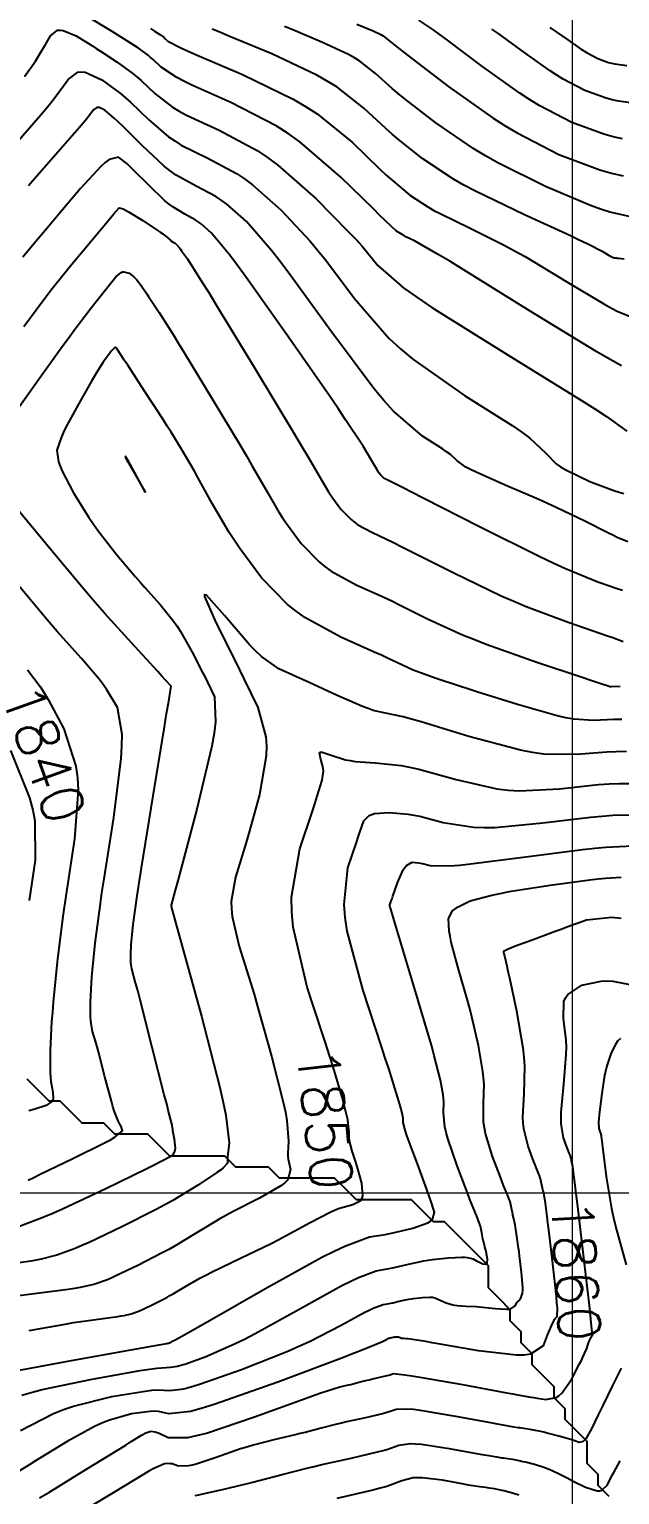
# Model space of a CAD drawing. Header units: metres. Extents: x 837475 to 838479, y 1189012 to 1191015.
# Drawn here: x 838227.1 to 838280.8, y 1189786.4 to 1189919.8 of the extents above; entities that cross this region are included whole.
import ezdxf

# ---------------------------------------------------------------- set-up
doc = ezdxf.new("R2010")
doc.units = ezdxf.units.M
doc.header["$LTSCALE"] = 0.3
doc.layers.add('COORD', color=7, linetype='Continuous', lineweight=20)
for name, color, linetype in [('COTAS 10', 1, 'Continuous'), ('COTAS INT', 252, 'Continuous'), ('DRENAJE', 5, 'Continuous')]:
    doc.layers.add(name, color=color, linetype=linetype)
doc.styles.get("Standard").update_dxf_attribs({"font": 'simplex.shx'})

msp = doc.modelspace()

# ---------------------------------------------------------------- linework, layer by layer
at = {"layer": 'COORD'}
for p, q in [((838276.51, 1189013.87), (838276.51, 1191013.87)), ((837476.51, 1189813.87), (838476.51, 1189813.87))]:
    msp.add_line(p, q, dxfattribs=at)
at = {"layer": 'COTAS 10'}
for points in [[(838238.1, 1189919.84), (838238.3, 1189919.72), (838238.48, 1189919.61), (838238.94, 1189919.31), (838239.26, 1189919.09), (838239.34, 1189919.02), (838239.42, 1189918.95), (838239.68, 1189918.7), (838240.88, 1189918.08), (838241.54, 1189917.78), (838242.35, 1189917.42), (838246.48, 1189915.67), (838251.1, 1189913.42), (838252.22, 1189912.76), (838253.27, 1189912.08), (838256.48, 1189909.47), (838258.96, 1189907.07), (838259.54, 1189906.53), (838260.09, 1189906.04), (838261.7, 1189904.69), (838263.34, 1189903.61), (838263.91, 1189903.29), (838264.52, 1189902.97), (838267.15, 1189901.7), (838270.29, 1189900.14), (838271.24, 1189899.62), (838272.21, 1189899.08), (838276.01, 1189896.8), (838279.36, 1189894.78), (838280.06, 1189894.4), (838280.65, 1189894.08), (838281.95, 1189893.58)], [(838282.93, 1189912.92), (838280.72, 1189913.22), (838280.14, 1189913.35), (838279.57, 1189913.5), (838277.64, 1189914.2), (838275.67, 1189915.24), (838275.09, 1189915.6), (838274.49, 1189915.98), (838272.17, 1189917.64), (838269.8, 1189919.36), (838269.17, 1189919.79)], [(838281.07, 1189868.68), (838280.68, 1189868.82), (838278.84, 1189869.46), (838275.88, 1189870.67), (838274.77, 1189871.18), (838273.54, 1189871.76), (838268.05, 1189874.49), (838262.92, 1189877.1), (838261.92, 1189877.61), (838261.1, 1189878.03), (838259.64, 1189878.76), (838259.37, 1189878.9), (838259.31, 1189878.95), (838259.25, 1189879), (838259.06, 1189879.19), (838258.9, 1189879.4), (838258.86, 1189879.46), (838258.83, 1189879.52), (838258.7, 1189879.73), (838258.44, 1189880.18), (838258.31, 1189880.39), (838258.17, 1189880.64), (838257.45, 1189881.83), (838255.87, 1189884.24), (838255.19, 1189885.25), (838254.39, 1189886.41), (838250.62, 1189891.83), (838246.83, 1189897.16), (838246.03, 1189898.26), (838245.33, 1189899.2), (838243.67, 1189901.22), (838242.71, 1189902.07), (838242.44, 1189902.26), (838242.18, 1189902.44), (838241.22, 1189902.95), (838240.14, 1189903.6), (838239.79, 1189903.86), (838239.42, 1189904.17), (838237.94, 1189905.59), (838236.53, 1189906.99), (838236.22, 1189907.29), (838235.94, 1189907.55), (838235.19, 1189908.15), (838234.34, 1189907.92), (838233.99, 1189907.65), (838233.59, 1189907.3), (838231.74, 1189905.29), (838229.77, 1189902.95), (838229.3, 1189902.39), (838228.85, 1189901.86), (838227.52, 1189900.27), (838226.49, 1189899.04)], [(838226.92, 1189861.47), (838228.07, 1189859.95), (838228.42, 1189859.39), (838228.79, 1189858.78), (838230.23, 1189856.09), (838231.31, 1189852.7), (838231.45, 1189851.64), (838231.52, 1189850.53), (838231.19, 1189846.09), (838230.48, 1189841.47), (838230.3, 1189840.25), (838230.13, 1189839.04), (838229.62, 1189834.89), (838229.24, 1189831.22), (838229.17, 1189830.32), (838229.1, 1189829.47), (838228.98, 1189826.82), (838228.98, 1189824.83), (838229, 1189824.39), (838229.03, 1189824), (838229.2, 1189823.02), (838229.25, 1189822.44), (838229.2, 1189822.3), (838229.12, 1189822.18), (838228.61, 1189821.82), (838227.49, 1189821.46), (838227.03, 1189821.32)], [(838227.05, 1189801.34), (838230.34, 1189801.92), (838231.1, 1189802.05), (838231.8, 1189802.16), (838233.79, 1189802.44), (838235.14, 1189802.62), (838235.44, 1189802.67), (838235.7, 1189802.71), (838236.36, 1189802.85), (838236.95, 1189803.07), (838237.16, 1189803.16), (838237.39, 1189803.26), (838238.43, 1189803.75), (838239.58, 1189804.34), (838239.88, 1189804.51), (838240.18, 1189804.68), (838241.22, 1189805.31), (838242.61, 1189806.1), (838243.13, 1189806.37), (838243.71, 1189806.67), (838246.29, 1189807.92), (838249.08, 1189809.26), (838249.78, 1189809.62), (838250.45, 1189809.97), (838252.65, 1189811.16), (838254.46, 1189812.11), (838254.9, 1189812.31), (838255.3, 1189812.47), (838256.51, 1189812.8), (838257.25, 1189813.18), (838257.36, 1189813.37), (838257.43, 1189813.6), (838257.33, 1189814.74), (838256.97, 1189816.04), (838256.88, 1189816.36), (838256.79, 1189816.67), (838256.47, 1189817.67), (838256.25, 1189818.49), (838256.21, 1189818.69), (838256.18, 1189818.87), (838256.18, 1189819.41), (838256.11, 1189820.18), (838256.06, 1189820.5), (838255.98, 1189820.87), (838255.54, 1189822.58), (838254.72, 1189825.35), (838254.4, 1189826.38), (838254.03, 1189827.52), (838252.83, 1189831.2), (838252.38, 1189832.58), (838251.1, 1189838.05), (838250.98, 1189839.44), (838250.95, 1189840.78), (838251.69, 1189845.19), (838252.84, 1189848.62), (838253.08, 1189849.35), (838253.28, 1189849.98), (838253.73, 1189851.44), (838253.84, 1189852.25), (838253.83, 1189852.47), (838253.8, 1189852.68), (838253.57, 1189853.44), (838253.5, 1189853.93), (838253.59, 1189853.98), (838253.72, 1189853.99), (838254.56, 1189853.71), (838255.87, 1189853.29), (838256.29, 1189853.21), (838256.74, 1189853.14), (838258.57, 1189853.02), (838260.92, 1189852.77), (838261.69, 1189852.62), (838262.52, 1189852.44), (838265.92, 1189851.49), (838269.64, 1189850.65), (838270.66, 1189850.53), (838271.69, 1189850.46), (838275.35, 1189850.64), (838278.9, 1189851.03), (838279.86, 1189851.09), (838280.8, 1189851.13), (838284.08, 1189851.12)], [(838227.99, 1189786.09), (838228.84, 1189786.6), (838232.23, 1189788.67), (838235.85, 1189790.91), (838236.36, 1189791.22), (838237.36, 1189791.84), (838237.69, 1189792.02), (838237.78, 1189792.06), (838237.86, 1189792.09), (838238.15, 1189792.18), (838238.54, 1189792.12), (838238.7, 1189792.06), (838238.88, 1189792), (838239.71, 1189791.61), (838241.5, 1189791.6), (838242.29, 1189791.77), (838243.21, 1189792), (838247.58, 1189793.47), (838251.94, 1189795.07), (838252.85, 1189795.39), (838253.62, 1189795.66), (838255.33, 1189796.2), (838256.14, 1189796.38), (838256.34, 1189796.43), (838256.54, 1189796.48), (838257.18, 1189796.65), (838257.82, 1189796.81), (838258.01, 1189796.86), (838258.21, 1189796.91), (838258.97, 1189797.08), (838259.65, 1189797.23), (838259.79, 1189797.27), (838259.92, 1189797.31), (838260.2, 1189797.41), (838261.27, 1189797.31), (838261.88, 1189797.22), (838262.63, 1189797.1), (838266.5, 1189796.41), (838270.35, 1189795.7), (838271.1, 1189795.57), (838271.7, 1189795.46), (838272.73, 1189795.27), (838273, 1189795.23), (838273.14, 1189795.21), (838273.3, 1189795.18), (838274.1, 1189795.05), (838275.04, 1189795.23), (838275.29, 1189795.4), (838275.55, 1189795.63), (838276.43, 1189796.88), (838277.17, 1189798.29), (838277.33, 1189798.61), (838277.47, 1189798.9), (838277.81, 1189799.7), (838277.99, 1189800.21), (838278.04, 1189800.32), (838278.07, 1189800.41), (838278.17, 1189800.65), (838278.24, 1189800.77), (838278.26, 1189800.79), (838278.27, 1189800.81), (838278.33, 1189800.87), (838278.23, 1189802.02), (838278.16, 1189802.73), (838278.06, 1189803.61), (838277.52, 1189808.21), (838276.96, 1189812.86), (838276.85, 1189813.79), (838276.76, 1189814.55), (838276.58, 1189815.97), (838276.54, 1189816.29), (838276.52, 1189816.36), (838276.51, 1189816.43), (838276.47, 1189816.6), (838276.44, 1189816.73), (838276.43, 1189816.77), (838276.42, 1189816.82), (838276.39, 1189816.99), (838276.34, 1189817.17), (838276.33, 1189817.23), (838276.31, 1189817.28), (838276.23, 1189817.48), (838276.19, 1189817.57), (838276.1, 1189817.81), (838276.04, 1189817.95), (838275.98, 1189818.11), (838275.69, 1189818.86), (838275.5, 1189820.16), (838275.49, 1189820.65), (838275.5, 1189821.21), (838275.73, 1189823.75), (838275.95, 1189826.46), (838275.96, 1189827.12), (838275.95, 1189827.75), (838275.71, 1189829.74), (838275.74, 1189831.27), (838275.89, 1189831.61), (838276.1, 1189831.92), (838277.37, 1189832.76), (838279.13, 1189833.13), (838279.65, 1189833.15), (838280.18, 1189833.13), (838282.21, 1189832.74)]]:
    msp.add_lwpolyline(points, dxfattribs=at)
at = {"layer": 'COTAS INT'}
for points in [[(838280.98, 1189889.14), (838279.96, 1189889.71), (838278.74, 1189890.42), (838272.68, 1189894.12), (838266.58, 1189897.9), (838265.34, 1189898.66), (838264.3, 1189899.29), (838262.15, 1189900.51), (838261.36, 1189900.89), (838261.18, 1189900.99), (838261.01, 1189901.09), (838260.51, 1189901.41), (838259.49, 1189902.35), (838258.98, 1189902.83), (838258.39, 1189903.42), (838255.43, 1189906.32), (838251.71, 1189909.52), (838250.64, 1189910.29), (838249.55, 1189911), (838245.43, 1189913.12), (838241.87, 1189914.69), (838241.13, 1189915.06), (838240.5, 1189915.39), (838239.09, 1189916.32), (838238.34, 1189917.03), (838238.12, 1189917.22), (838237.89, 1189917.41), (838237, 1189918.05), (838235.68, 1189918.9), (838235.18, 1189919.21), (838234.62, 1189919.56), (838232.1, 1189921.1)], [(838256.88, 1189920.25), (838258.38, 1189919.63), (838259, 1189919.34), (838259.14, 1189919.26), (838259.27, 1189919.19), (838259.63, 1189918.9), (838260.67, 1189918.06), (838261.22, 1189917.62), (838261.89, 1189917.11), (838265.26, 1189914.53), (838269.3, 1189911.68), (838270.39, 1189910.99), (838271.47, 1189910.34), (838275.26, 1189908.38), (838279.02, 1189906.97), (838280.07, 1189906.68), (838281.14, 1189906.43)], [(838281.08, 1189909.81), (838280.21, 1189910), (838279.36, 1189910.23), (838276.45, 1189911.29), (838273.5, 1189912.85), (838272.62, 1189913.38), (838271.72, 1189913.97), (838268.24, 1189916.45), (838265.14, 1189918.78), (838264.47, 1189919.26), (838263.9, 1189919.68), (838262.52, 1189920.6)], [(838226.64, 1189915.49), (838227.64, 1189916.88), (838228.21, 1189917.83), (838228.36, 1189918.08), (838228.51, 1189918.33), (838229, 1189919.18), (838229.65, 1189919.68), (838229.89, 1189919.7), (838230.16, 1189919.67), (838231.35, 1189919.17), (838232.75, 1189918.29), (838233.15, 1189918.04), (838233.56, 1189917.78), (838235.06, 1189916.79), (838236.52, 1189915.73), (838236.9, 1189915.42), (838237.27, 1189915.11), (838238.51, 1189913.94), (838240.12, 1189912.7), (838240.72, 1189912.33), (838241.39, 1189911.97), (838244.37, 1189910.58), (838247.81, 1189908.75), (838248.76, 1189908.11), (838249.71, 1189907.41), (838253.17, 1189904.37), (838256.14, 1189901.35), (838256.79, 1189900.66), (838257.36, 1189900.03), (838258.8, 1189898.28), (838261.17, 1189896.21), (838262.34, 1189895.39), (838263.72, 1189894.45), (838270.56, 1189890.16), (838277.26, 1189886.04), (838278.56, 1189885.22), (838279.62, 1189884.53), (838281.45, 1189883.18)], [(838281.21, 1189898.84), (838280.71, 1189898.91), (838280.61, 1189898.92), (838280.52, 1189898.93), (838280.32, 1189898.95), (838280.11, 1189899.03), (838280.01, 1189899.09), (838279.9, 1189899.15), (838279.35, 1189899.48), (838277.85, 1189900.25), (838277.13, 1189900.59), (838276.28, 1189900.99), (838272.14, 1189902.89), (838267.69, 1189905.04), (838266.64, 1189905.6), (838265.68, 1189906.14), (838262.89, 1189907.97), (838260.69, 1189909.73), (838260.1, 1189910.23), (838259.53, 1189910.74), (838257.53, 1189912.61), (838255.07, 1189914.53), (838254.2, 1189915.06), (838253.25, 1189915.6), (838249.15, 1189917.53), (838245.25, 1189919.16), (838244.43, 1189919.5), (838243.72, 1189919.79)], [(838282.25, 1189902.62), (838279.92, 1189903.13), (838279.08, 1189903.41), (838278.15, 1189903.75), (838274.07, 1189905.46), (838269.72, 1189907.63), (838268.61, 1189908.25), (838267.55, 1189908.88), (838264.07, 1189911.25), (838261.29, 1189913.42), (838260.66, 1189913.93), (838260.1, 1189914.4), (838258.58, 1189915.76), (838257.17, 1189916.86), (838256.67, 1189917.17), (838256.12, 1189917.47), (838253.77, 1189918.58), (838251.06, 1189919.71), (838250.3, 1189920.02)], [(838274.47, 1189919.94), (838276.1, 1189918.82), (838277.26, 1189918), (838277.56, 1189917.81), (838277.85, 1189917.63), (838278.82, 1189917.12), (838279.79, 1189916.76), (838280.07, 1189916.69), (838280.36, 1189916.63), (838281.46, 1189916.48)], [(838224.88, 1189908.27), (838228.09, 1189911.96), (838228.76, 1189912.76), (838229.34, 1189913.47), (838230.62, 1189915.21), (838231.5, 1189915.88), (838231.81, 1189915.91), (838232.16, 1189915.87), (838233.66, 1189915.17), (838235.36, 1189913.92), (838235.82, 1189913.53), (838236.28, 1189913.14), (838237.92, 1189911.56), (838239.74, 1189910), (838240.31, 1189909.61), (838240.91, 1189909.24), (838243.32, 1189908.04), (838245.93, 1189906.65), (838246.65, 1189906.16), (838247.38, 1189905.63), (838250, 1189903.32), (838252.63, 1189900.5), (838253.35, 1189899.65), (838254.08, 1189898.75), (838256.68, 1189895.26), (838259.8, 1189891.65), (838260.85, 1189890.68), (838261.97, 1189889.74), (838266.7, 1189886.45), (838271.03, 1189883.71), (838271.9, 1189883.11), (838272.63, 1189882.57), (838274.09, 1189881.2), (838275.03, 1189880.23), (838275.43, 1189879.96), (838275.9, 1189879.67), (838278.09, 1189878.62), (838280.29, 1189877.79), (838280.76, 1189877.64), (838281.18, 1189877.53)], [(838281.57, 1189873.11), (838280.58, 1189873.53), (838280.18, 1189873.72), (838279.73, 1189873.94), (838277.63, 1189874.99), (838275.02, 1189876.26), (838274.25, 1189876.61), (838273.45, 1189876.97), (838270.39, 1189878.29), (838267.76, 1189879.45), (838267.24, 1189879.7), (838266.81, 1189879.93), (838265.99, 1189880.51), (838265.37, 1189881.09), (838265.06, 1189881.32), (838264.69, 1189881.58), (838262.85, 1189882.74), (838260.22, 1189885.02), (838259.35, 1189885.98), (838258.43, 1189887.08), (838254.57, 1189892.24), (838250.79, 1189897.47), (838249.92, 1189898.63), (838249.12, 1189899.65), (838246.84, 1189902.27), (838245.04, 1189903.85), (838244.55, 1189904.21), (838244.05, 1189904.55), (838242.27, 1189905.49), (838240.43, 1189906.51), (838239.9, 1189906.89), (838239.36, 1189907.31), (838237.34, 1189909.19), (838235.55, 1189910.99), (838235.16, 1189911.36), (838234.81, 1189911.69), (838233.95, 1189912.42), (838233.44, 1189912.65), (838233.33, 1189912.66), (838233.23, 1189912.65), (838232.93, 1189912.43), (838232.3, 1189911.62), (838231.98, 1189911.24), (838231.6, 1189910.79), (838229.7, 1189908.62), (838227.54, 1189906.17), (838227, 1189905.54)], [(838226.58, 1189892.73), (838227.17, 1189893.53), (838227.69, 1189894.25), (838229.04, 1189896.04), (838230.16, 1189897.43), (838230.54, 1189897.9), (838230.94, 1189898.39), (838232.66, 1189900.45), (838234.78, 1189902.97), (838235.24, 1189903.52), (838235.63, 1189903.42), (838235.84, 1189903.31), (838236.1, 1189903.17), (838237.4, 1189902.37), (838238.72, 1189901.5), (838238.99, 1189901.32), (838239.22, 1189901.16), (838239.71, 1189900.77), (838239.92, 1189900.57), (838239.97, 1189900.53), (838240.02, 1189900.5), (838240.17, 1189900.41), (838240.3, 1189900.34), (838240.34, 1189900.31), (838240.37, 1189900.28), (838240.51, 1189900.17), (838240.73, 1189899.89), (838240.83, 1189899.76), (838240.94, 1189899.61), (838241.46, 1189898.87), (838242.79, 1189896.8), (838243.4, 1189895.81), (838244.12, 1189894.64), (838247.63, 1189888.87), (838251.12, 1189883.08), (838251.83, 1189881.89), (838252.44, 1189880.88), (838253.71, 1189878.69), (838254.31, 1189877.67), (838254.49, 1189877.39), (838254.69, 1189877.1), (838255.44, 1189876.08), (838256.36, 1189875.14), (838256.66, 1189874.9), (838256.97, 1189874.68), (838258.24, 1189873.99), (838260.22, 1189873.05), (838260.99, 1189872.67), (838261.84, 1189872.25), (838265.71, 1189870.29), (838270.03, 1189868.21), (838271.17, 1189867.71), (838272.29, 1189867.24), (838276.11, 1189865.8), (838279.11, 1189864.79), (838279.7, 1189864.58), (838280.2, 1189864.41), (838281.13, 1189864.06)], [(838225.48, 1189884.46), (838227.69, 1189887.59), (838230.06, 1189890.9), (838230.63, 1189891.67), (838231.15, 1189892.38), (838232.71, 1189894.43), (838233.85, 1189895.87), (838234.11, 1189896.19), (838234.34, 1189896.48), (838234.96, 1189897.25), (838235.43, 1189897.64), (838235.56, 1189897.69), (838235.68, 1189897.71), (838236.15, 1189897.59), (838236.6, 1189897.24), (838236.72, 1189897.12), (838236.84, 1189897), (838237.26, 1189896.46), (838237.76, 1189895.71), (838237.93, 1189895.46), (838238.11, 1189895.18), (838238.89, 1189893.99), (838240.16, 1189891.98), (838240.65, 1189891.18), (838241.21, 1189890.28), (838243.72, 1189886.15), (838246.26, 1189881.92), (838246.83, 1189880.95), (838247.34, 1189880.07), (838248.71, 1189877.66), (838249.79, 1189875.82), (838250.12, 1189875.31), (838250.47, 1189874.8), (838251.83, 1189872.97), (838253.48, 1189871.27), (838254, 1189870.86), (838254.56, 1189870.46), (838256.84, 1189869.22), (838259.35, 1189868.07), (838260.06, 1189867.74), (838260.77, 1189867.39), (838263.38, 1189866.09), (838266.51, 1189864.67), (838267.55, 1189864.25), (838268.66, 1189863.82), (838273.28, 1189862.18), (838277.4, 1189860.8), (838278.19, 1189860.54), (838278.83, 1189860.32), (838279.87, 1189859.98), (838279.93, 1189859.96), (838279.94, 1189859.96), (838279.95, 1189859.96), (838279.98, 1189859.95), (838280, 1189859.96), (838280.03, 1189859.96), (838280.08, 1189859.95), (838280.86, 1189859.97)], [(838281.02, 1189856.95), (838280.29, 1189856.95), (838278.43, 1189856.85), (838276.63, 1189856.97), (838275.92, 1189857.11), (838275.12, 1189857.29), (838271.5, 1189858.31), (838267.82, 1189859.48), (838266.98, 1189859.75), (838266.22, 1189859.99), (838264.12, 1189860.68), (838262.69, 1189861.19), (838262.34, 1189861.32), (838262.02, 1189861.45), (838261.05, 1189861.89), (838259.69, 1189862.54), (838259.12, 1189862.8), (838258.47, 1189863.09), (838255.44, 1189864.45), (838252.16, 1189866.24), (838251.35, 1189866.81), (838250.59, 1189867.41), (838248.21, 1189869.86), (838246.25, 1189872.51), (838245.75, 1189873.24), (838245.28, 1189873.97), (838243.72, 1189876.62), (838242.42, 1189878.99), (838242.11, 1189879.54), (838241.82, 1189880.06), (838240.94, 1189881.56), (838239.98, 1189883.11), (838239.63, 1189883.66), (838239.25, 1189884.26), (838237.57, 1189886.84), (838236.03, 1189889.21), (838235.72, 1189889.67), (838235.47, 1189890.05), (838235.02, 1189890.74), (838234.89, 1189890.8), (838234.84, 1189890.78), (838234.79, 1189890.75), (838234.57, 1189890.52), (838234.3, 1189890.16), (838234.21, 1189890.05), (838234.13, 1189889.93), (838233.79, 1189889.47), (838233.23, 1189888.58), (838233, 1189888.2), (838232.74, 1189887.76), (838231.54, 1189885.66), (838230.38, 1189883.51), (838230.15, 1189883.03), (838229.96, 1189882.6), (838229.58, 1189881.48), (838229.74, 1189880.4), (838229.89, 1189880), (838230.07, 1189879.56), (838231.09, 1189877.59), (838232.49, 1189875.35), (838232.91, 1189874.74), (838233.35, 1189874.13), (838235.05, 1189871.94), (838236.75, 1189869.93), (838237.18, 1189869.43), (838237.6, 1189868.95), (838238.98, 1189867.41), (838240.2, 1189865.91), (838240.52, 1189865.45), (838240.84, 1189864.97), (838241.91, 1189863.09), (838242.84, 1189861.24), (838243.07, 1189860.79), (838243.28, 1189860.36), (838243.94, 1189859.02), (838244.03, 1189856.73), (838243.89, 1189855.71), (838243.68, 1189854.52), (838242.33, 1189848.8), (838240.86, 1189843.31), (838240.58, 1189842.26), (838240.35, 1189841.42), (838239.99, 1189840.05), (838239.99, 1189840.02), (838239.98, 1189840.01), (838239.98, 1189840), (838239.98, 1189839.99), (838239.98, 1189839.99), (838239.98, 1189839.97), (838239.98, 1189839.96), (838239.99, 1189839.96), (838239.99, 1189839.94), (838240.42, 1189838.39), (838242.74, 1189829.95), (838244.43, 1189823.44), (838244.73, 1189822.09), (838244.97, 1189820.94), (838245.26, 1189818.42), (838245.13, 1189817.39), (838245.11, 1189817.17), (838245.1, 1189816.98), (838245.1, 1189816.57), (838244.72, 1189816.14), (838244.47, 1189815.94), (838244.15, 1189815.71), (838242.48, 1189814.58), (838240.15, 1189813.18), (838239.41, 1189812.77), (838238.63, 1189812.35), (838235.5, 1189810.76), (838232.53, 1189809.36), (838231.85, 1189809.06), (838231.24, 1189808.8), (838229.57, 1189808.18), (838228.14, 1189807.83), (838227.69, 1189807.74), (838227.21, 1189807.66), (838225.26, 1189807.38)], [(838237.65, 1189877.6), (838236.24, 1189880.2), (838236.13, 1189880.4), (838236.05, 1189880.56), (838235.88, 1189880.84), (838235.85, 1189880.88), (838235.84, 1189880.88), (838235.84, 1189880.89), (838235.83, 1189880.88), (838235.82, 1189880.85), (838235.82, 1189880.85), (838235.81, 1189880.82), (838235.95, 1189880.55), (838236.04, 1189880.4), (838236.15, 1189880.2), (838236.73, 1189879.19), (838237.65, 1189877.6)], [(838226.17, 1189810.84), (838228.39, 1189811.67), (838229.2, 1189812.01), (838230.09, 1189812.41), (838234.03, 1189814.26), (838237.7, 1189816.06), (838238.43, 1189816.42), (838239.03, 1189816.72), (838240.14, 1189817.3), (838240.33, 1189817.63), (838240.36, 1189817.78), (838240.37, 1189817.94), (838240.29, 1189818.74), (838240.15, 1189819.51), (838240.13, 1189819.66), (838240.11, 1189819.78), (838240.08, 1189819.98), (838240.07, 1189820.01), (838240.07, 1189820.03), (838240.07, 1189820.05), (838240.04, 1189820.15), (838239.75, 1189821.28), (838239.58, 1189821.96), (838239.36, 1189822.79), (838238.27, 1189827.1), (838237.16, 1189831.44), (838236.94, 1189832.29), (838236.75, 1189832.99), (838236.41, 1189834.25), (838236.34, 1189834.63), (838236.33, 1189834.76), (838236.32, 1189834.92), (838236.31, 1189835.59), (838236.36, 1189836.48), (838236.38, 1189836.76), (838236.4, 1189837.06), (838236.53, 1189838.29), (838236.9, 1189840.9), (838237.08, 1189842.07), (838237.3, 1189843.44), (838238.35, 1189849.99), (838239.38, 1189856.28), (838239.57, 1189857.49), (838239.73, 1189858.45), (838239.98, 1189859.99), (838239.47, 1189860.54), (838239.15, 1189860.89), (838238.76, 1189861.31), (838236.7, 1189863.55), (838233.92, 1189866.64), (838233.08, 1189867.61), (838232.2, 1189868.62), (838228.78, 1189872.69), (838225.77, 1189876.36)], [(838226.97, 1189815.03), (838227.47, 1189815.27), (838228.07, 1189815.56), (838231.04, 1189816.98), (838233.92, 1189818.41), (838234.46, 1189818.7), (838234.9, 1189818.95), (838235.56, 1189819.5), (838235.47, 1189819.8), (838235.43, 1189819.9), (838235.38, 1189820.01), (838235.16, 1189820.43), (838234.81, 1189821.33), (838234.68, 1189821.73), (838234.55, 1189822.2), (838233.95, 1189824.43), (838233.36, 1189826.69), (838233.24, 1189827.17), (838233.12, 1189827.58), (838232.84, 1189828.54), (838232.7, 1189829.28), (838232.67, 1189829.55), (838232.65, 1189829.86), (838232.64, 1189831.21), (838232.73, 1189832.97), (838232.77, 1189833.54), (838232.82, 1189834.14), (838233.07, 1189836.59), (838233.52, 1189839.97), (838233.69, 1189841.16), (838233.89, 1189842.45), (838234.77, 1189848.04), (838235.45, 1189853.41), (838235.51, 1189854.56), (838235.52, 1189855.57), (838235.1, 1189858.04), (838234.13, 1189859.66), (838233.79, 1189860.14), (838233.42, 1189860.63), (838231.81, 1189862.51), (838229.62, 1189864.97), (838228.88, 1189865.82), (838228.09, 1189866.75), (838224.74, 1189870.74)], [(838281.42, 1189854.03), (838280.5, 1189854.02), (838279.64, 1189853.99), (838276.89, 1189853.75), (838273.91, 1189853.79), (838272.89, 1189853.95), (838271.78, 1189854.16), (838267.09, 1189855.41), (838262.74, 1189856.74), (838261.85, 1189856.99), (838261.09, 1189857.2), (838259.49, 1189857.52), (838258.38, 1189857.78), (838257.93, 1189857.94), (838257.41, 1189858.14), (838255.04, 1189859.17), (838252.55, 1189860.31), (838251.95, 1189860.58), (838251.41, 1189860.83), (838249.79, 1189861.56), (838248.21, 1189862.67), (838247.7, 1189863.16), (838247.14, 1189863.72), (838244.85, 1189866.42), (838243.19, 1189868.28), (838243.03, 1189868.31), (838243.01, 1189868.14), (838244.04, 1189865.79), (838245.78, 1189862.34), (838246.2, 1189861.48), (838246.61, 1189860.66), (838247.89, 1189858.03), (838248.6, 1189855.37), (838248.65, 1189854.53), (838248.63, 1189853.65), (838248.02, 1189850.09), (838247.06, 1189846.6), (838246.82, 1189845.76), (838246.58, 1189844.97), (838245.83, 1189842.59), (838245.46, 1189840.39), (838245.48, 1189839.72), (838245.54, 1189839.03), (838246.17, 1189836.3), (838247.21, 1189833), (838247.53, 1189831.95), (838247.85, 1189830.84), (838249.13, 1189826.3), (838250.19, 1189822.11), (838250.38, 1189821.22), (838250.53, 1189820.44), (838250.67, 1189818.57), (838250.61, 1189817.49), (838250.62, 1189817.21), (838250.65, 1189816.94), (838250.85, 1189816), (838250.6, 1189815.06), (838250.33, 1189814.78), (838249.98, 1189814.49), (838248.03, 1189813.37), (838245.64, 1189812.18), (838245.01, 1189811.84), (838244.41, 1189811.51), (838242.36, 1189810.27), (838240.35, 1189809.05), (838239.77, 1189808.72), (838239.18, 1189808.4), (838236.96, 1189807.25), (838234.96, 1189806.31), (838234.51, 1189806.11), (838234.09, 1189805.93), (838232.96, 1189805.51), (838231.69, 1189805.24), (838231.18, 1189805.16), (838230.61, 1189805.07), (838227.99, 1189804.73), (838225.39, 1189804.41)], [(838225.36, 1189854.14), (838227.1, 1189849.82), (838227.38, 1189848.71), (838227.57, 1189847.72), (838227.58, 1189847.65), (838227.61, 1189844.14), (838227.06, 1189840.49)], [(838225.52, 1189797.61), (838230.92, 1189798.59), (838236.32, 1189799.57), (838237.36, 1189799.76), (838238.2, 1189799.91), (838239.59, 1189800.16), (838239.68, 1189800.17), (838239.7, 1189800.17), (838239.72, 1189800.18), (838239.76, 1189800.19), (838239.8, 1189800.2), (838239.81, 1189800.21), (838239.83, 1189800.21), (838239.9, 1189800.25), (838239.97, 1189800.28), (838240.01, 1189800.31), (838240.08, 1189800.35), (838240.17, 1189800.4), (838240.21, 1189800.42), (838240.24, 1189800.44), (838240.41, 1189800.52), (838241.77, 1189801.28), (838242.56, 1189801.73), (838243.53, 1189802.28), (838248.51, 1189805.13), (838253.71, 1189808), (838254.81, 1189808.56), (838255.78, 1189809.02), (838258.05, 1189809.85), (838259.46, 1189810.07), (838259.88, 1189810.16), (838260.31, 1189810.25), (838261.98, 1189810.64), (838263.34, 1189811.13), (838263.59, 1189811.29), (838263.78, 1189811.45), (838263.96, 1189812.11), (838263.6, 1189813.22), (838263.45, 1189813.66), (838263.27, 1189814.17), (838262.4, 1189816.51), (838261.57, 1189818.75), (838261.42, 1189819.19), (838261.3, 1189819.56), (838261.11, 1189820.27), (838261.12, 1189820.5), (838261.12, 1189820.57), (838261.11, 1189820.65), (838261.05, 1189820.96), (838260.92, 1189821.48), (838260.86, 1189821.69), (838260.8, 1189821.92), (838260.48, 1189822.99), (838259.79, 1189825.18), (838259.48, 1189826.11), (838259.13, 1189827.2), (838257.45, 1189832.29), (838256.02, 1189837.68), (838255.83, 1189838.94), (838255.73, 1189840.1), (838256.07, 1189843.46), (838256.85, 1189845.76), (838257.02, 1189846.25), (838257.17, 1189846.68), (838257.53, 1189847.72), (838258.01, 1189848.21), (838258.24, 1189848.31), (838258.51, 1189848.38), (838259.84, 1189848.49), (838261.56, 1189848.34), (838262.08, 1189848.25), (838262.62, 1189848.14), (838264.74, 1189847.57), (838267.5, 1189847.14), (838268.44, 1189847.11), (838269.46, 1189847.13), (838273.81, 1189847.54), (838278.17, 1189848.07), (838279.21, 1189848.16), (838280.18, 1189848.23), (838283.04, 1189848.28)], [(838226.38, 1189795.45), (838227.25, 1189795.7), (838228.24, 1189795.96), (838232.81, 1189796.91), (838237.16, 1189797.68), (838238.01, 1189797.81), (838238.7, 1189797.92), (838239.93, 1189798.01), (838240.55, 1189798.09), (838240.86, 1189798.17), (838241.23, 1189798.28), (838243.08, 1189798.93), (838245.76, 1189800.11), (838246.66, 1189800.56), (838247.63, 1189801.06), (838251.71, 1189803.31), (838255.53, 1189805.42), (838256.34, 1189805.83), (838257.04, 1189806.17), (838258.66, 1189806.78), (838259.66, 1189806.94), (838259.97, 1189807), (838260.3, 1189807.07), (838261.59, 1189807.38), (838262.99, 1189807.68), (838263.38, 1189807.75), (838263.78, 1189807.8), (838265.22, 1189807.96), (838266.45, 1189808.01), (838266.71, 1189808), (838266.94, 1189807.99), (838267.47, 1189807.86), (838267.79, 1189807.68), (838267.89, 1189807.63), (838267.98, 1189807.58), (838268.36, 1189807.41), (838268.66, 1189807.37), (838268.72, 1189807.41), (838268.75, 1189807.46), (838268.78, 1189807.82), (838268.7, 1189808.3), (838268.68, 1189808.42), (838268.65, 1189808.54), (838268.55, 1189808.96), (838268.44, 1189809.39), (838268.4, 1189809.53), (838268.37, 1189809.67), (838268.27, 1189810.22), (838268.13, 1189810.82), (838268.08, 1189810.99), (838268.02, 1189811.17), (838267.77, 1189811.8), (838267.33, 1189812.89), (838267.15, 1189813.34), (838266.95, 1189813.86), (838266.02, 1189816.31), (838265.16, 1189818.81), (838265.01, 1189819.36), (838264.89, 1189819.86), (838264.77, 1189821.14), (838264.8, 1189822.14), (838264.78, 1189822.45), (838264.74, 1189822.78), (838264.51, 1189824.12), (838263.94, 1189826.33), (838263.7, 1189827.22), (838263.41, 1189828.22), (838262.06, 1189832.8), (838260.75, 1189837.13), (838260.5, 1189837.97), (838260.29, 1189838.65), (838259.94, 1189839.81), (838259.9, 1189839.94), (838259.9, 1189839.97), (838259.9, 1189840), (838259.9, 1189840.08), (838260.02, 1189840.43), (838260.09, 1189840.62), (838260.17, 1189840.86), (838260.59, 1189842.07), (838261.11, 1189843.26), (838261.26, 1189843.49), (838261.4, 1189843.67), (838261.93, 1189843.96), (838262.51, 1189843.91), (838262.68, 1189843.88), (838262.86, 1189843.84), (838263.57, 1189843.65), (838265.36, 1189843.63), (838266.22, 1189843.7), (838267.24, 1189843.8), (838272.26, 1189844.44), (838277.44, 1189845.11), (838278.56, 1189845.23), (838279.55, 1189845.33), (838282, 1189845.44)], [(838226.26, 1189792.22), (838229.28, 1189793.77), (838230.18, 1189794.13), (838231.09, 1189794.45), (838234.59, 1189795.33), (838237.62, 1189795.82), (838238.24, 1189795.9), (838238.76, 1189795.94), (838239.86, 1189795.88), (838241.15, 1189796.03), (838241.79, 1189796.21), (838242.56, 1189796.44), (838246.39, 1189797.79), (838250.6, 1189799.46), (838251.62, 1189799.9), (838252.57, 1189800.33), (838255.47, 1189801.81), (838257.56, 1189802.96), (838258, 1189803.19), (838258.38, 1189803.37), (838259.27, 1189803.7), (838259.82, 1189803.79), (838259.99, 1189803.83), (838260.16, 1189803.86), (838260.87, 1189804.03), (838261.63, 1189804.2), (838261.85, 1189804.23), (838262.06, 1189804.26), (838262.85, 1189804.35), (838263.52, 1189804.38), (838263.67, 1189804.37), (838263.79, 1189804.36), (838264.08, 1189804.29), (838264.32, 1189804.17), (838264.42, 1189804.12), (838264.53, 1189804.07), (838265.01, 1189803.86), (838265.62, 1189803.67), (838265.81, 1189803.63), (838266.01, 1189803.6), (838266.81, 1189803.55), (838267.74, 1189803.51), (838268.03, 1189803.49), (838268.32, 1189803.46), (838269.49, 1189803.33), (838270.52, 1189803.27), (838270.73, 1189803.29), (838270.91, 1189803.32), (838271.3, 1189803.58), (838271.49, 1189803.9), (838271.55, 1189803.97), (838271.6, 1189804.05), (838271.83, 1189804.27), (838271.98, 1189804.74), (838271.99, 1189804.98), (838271.99, 1189805.25), (838271.88, 1189806.62), (838271.69, 1189808.13), (838271.65, 1189808.5), (838271.6, 1189808.84), (838271.46, 1189809.92), (838271.34, 1189810.73), (838271.31, 1189810.91), (838271.28, 1189811.08), (838271.19, 1189811.5), (838271.1, 1189811.84), (838271.08, 1189811.94), (838271.06, 1189812.05), (838270.97, 1189812.48), (838270.87, 1189812.94), (838270.83, 1189813.07), (838270.78, 1189813.2), (838270.59, 1189813.69), (838270.25, 1189814.53), (838270.11, 1189814.88), (838269.96, 1189815.28), (838269.24, 1189817.16), (838268.61, 1189819.26), (838268.5, 1189819.79), (838268.43, 1189820.31), (838268.42, 1189822.01), (838268.47, 1189823.77), (838268.43, 1189824.33), (838268.37, 1189824.92), (838267.97, 1189827.28), (838267.35, 1189829.9), (838267.16, 1189830.65), (838266.96, 1189831.41), (838266.15, 1189834.23), (838265.48, 1189836.69), (838265.37, 1189837.22), (838265.28, 1189837.69), (838265.22, 1189838.84), (838265.61, 1189839.53), (838265.81, 1189839.7), (838266.04, 1189839.87), (838267.2, 1189840.43), (838269.17, 1189840.97), (838269.92, 1189841.12), (838270.76, 1189841.28), (838274.5, 1189841.87), (838278.11, 1189842.35), (838278.86, 1189842.44), (838279.51, 1189842.51), (838280.95, 1189842.6)], [(838280.95, 1189838.84), (838280.1, 1189838.92), (838277.79, 1189838.7), (838276.01, 1189838.05), (838275.49, 1189837.85), (838274.95, 1189837.66), (838272.93, 1189836.91), (838271.24, 1189836.28), (838270.92, 1189836.15), (838270.65, 1189836.05), (838270.23, 1189835.84), (838270.24, 1189835.75), (838270.25, 1189835.7), (838270.26, 1189835.66), (838270.32, 1189835.45), (838270.53, 1189834.52), (838270.64, 1189834.03), (838270.77, 1189833.44), (838271.42, 1189830.44), (838272.01, 1189827.05), (838272.09, 1189826.21), (838272.15, 1189825.41), (838272.08, 1189822.88), (838271.97, 1189820.76), (838272, 1189820.22), (838272.05, 1189819.71), (838272.47, 1189818.01), (838272.97, 1189816.7), (838273.08, 1189816.41), (838273.18, 1189816.17), (838273.41, 1189815.58), (838273.47, 1189815.45), (838273.55, 1189815.24), (838273.58, 1189815.15), (838273.6, 1189815.06), (838273.68, 1189814.73), (838273.74, 1189814.44), (838273.75, 1189814.36), (838273.77, 1189814.29), (838273.83, 1189814.05), (838273.9, 1189813.75), (838273.92, 1189813.64), (838273.94, 1189813.51), (838274.02, 1189812.94), (838274.18, 1189811.7), (838274.25, 1189811.14), (838274.33, 1189810.5), (838274.7, 1189807.41), (838275.02, 1189804.43), (838275.07, 1189803.85), (838275.11, 1189803.38), (838275.08, 1189802.57), (838274.92, 1189802.4), (838274.88, 1189802.33), (838274.83, 1189802.25), (838274.63, 1189801.9), (838274.38, 1189801.34), (838274.32, 1189801.19), (838274.3, 1189801.14), (838274.21, 1189800.92), (838273.85, 1189799.94), (838272.7, 1189799.18), (838272.12, 1189799.1), (838271.42, 1189799.08), (838267.95, 1189799.47), (838264.46, 1189800.1), (838263.75, 1189800.22), (838263.16, 1189800.32), (838261.95, 1189800.52), (838261.54, 1189800.57), (838261.45, 1189800.58), (838261.37, 1189800.59), (838261.16, 1189800.6), (838261.02, 1189800.61), (838260.99, 1189800.62), (838260.96, 1189800.62), (838260.85, 1189800.66), (838260.75, 1189800.7), (838260.74, 1189800.71), (838260.69, 1189800.73), (838260.65, 1189800.74), (838260.62, 1189800.74), (838260.6, 1189800.74), (838260.48, 1189800.74), (838260.35, 1189800.73), (838260.31, 1189800.72), (838260.28, 1189800.71), (838260.15, 1189800.69), (838260.03, 1189800.66), (838260, 1189800.65), (838259.97, 1189800.65), (838259.88, 1189800.63), (838259.72, 1189800.57), (838259.66, 1189800.54), (838259.58, 1189800.5), (838259.23, 1189800.31), (838257.51, 1189799.6), (838256.58, 1189799.24), (838255.44, 1189798.8), (838249.7, 1189796.64), (838243.89, 1189794.6), (838242.72, 1189794.24), (838241.74, 1189793.97), (838239.78, 1189793.75), (838238.82, 1189793.97), (838238.47, 1189793.98), (838238.08, 1189793.97), (838236.37, 1189793.75), (838234.28, 1189793.15), (838233.66, 1189792.9), (838233.01, 1189792.6), (838230.52, 1189791.24), (838228.18, 1189789.8), (838227.64, 1189789.46), (838227.13, 1189789.15), (838225.68, 1189788.26)], [(838280.9, 1189827.9), (838280.62, 1189827.66), (838280.53, 1189827.53), (838280.44, 1189827.38), (838280.04, 1189826.61), (838279.64, 1189825.43), (838279.54, 1189825.03), (838279.44, 1189824.59), (838279.15, 1189822.7), (838278.95, 1189820.96), (838278.92, 1189820.6), (838278.9, 1189820.31), (838278.92, 1189819.72), (838278.99, 1189819.53), (838279.01, 1189819.49), (838279.02, 1189819.45), (838279.06, 1189819.37), (838279.07, 1189819.32), (838279.08, 1189819.29), (838279.09, 1189819.24), (838279.1, 1189819.2), (838279.11, 1189819.18), (838279.11, 1189819.15), (838279.13, 1189819.1), (838279.13, 1189819.09), (838279.13, 1189819.07), (838279.14, 1189818.99), (838279.22, 1189818.37), (838279.26, 1189818.02), (838279.31, 1189817.58), (838279.58, 1189815.35), (838280.06, 1189812.44), (838280.24, 1189811.58), (838280.45, 1189810.7), (838281.4, 1189807.31)], [(838280.96, 1189797.91), (838280.14, 1189796.27), (838279.28, 1189794.5), (838279.07, 1189794.07), (838278.87, 1189793.66), (838278.24, 1189792.37), (838277.72, 1189791.49), (838277.6, 1189791.34), (838277.48, 1189791.23), (838277.12, 1189791.13), (838276.65, 1189791.32), (838276.46, 1189791.39), (838276.25, 1189791.45), (838275.29, 1189791.73), (838274.2, 1189792), (838273.92, 1189792.07), (838273.64, 1189792.13), (838272.68, 1189792.31), (838271.89, 1189792.44), (838271.72, 1189792.47), (838271.57, 1189792.49), (838271.18, 1189792.55), (838270.21, 1189792.72), (838269.7, 1189792.81), (838269.07, 1189792.93), (838265.89, 1189793.51), (838262.69, 1189794.04), (838262.05, 1189794.13), (838261.52, 1189794.18), (838260.46, 1189794.16), (838259.82, 1189793.92), (838259.53, 1189793.84), (838259.21, 1189793.75), (838257.67, 1189793.4), (838255.95, 1189793.02), (838255.5, 1189792.91), (838255.07, 1189792.81), (838253.64, 1189792.44), (838252.19, 1189792.05), (838251.74, 1189791.95), (838251.28, 1189791.83), (838249.46, 1189791.42), (838247.45, 1189790.9), (838246.88, 1189790.73), (838246.29, 1189790.55), (838244.08, 1189789.78), (838242.16, 1189789.15), (838241.75, 1189789.04), (838241.39, 1189788.98), (838240.56, 1189789.01), (838240.09, 1189789.19), (838239.96, 1189789.21), (838239.83, 1189789.23), (838239.37, 1189789.21), (838238.4, 1189788.76), (838237.95, 1189788.52), (838237.42, 1189788.21), (838234.85, 1189786.66), (838231.67, 1189784.73)], [(838242.18, 1189786.32), (838242.49, 1189786.39), (838242.86, 1189786.47), (838244.66, 1189786.87), (838246.82, 1189787.37), (838247.41, 1189787.52), (838248, 1189787.67), (838250.1, 1189788.22), (838252.33, 1189788.8), (838253, 1189788.96), (838253.69, 1189789.13), (838256.38, 1189789.73), (838258.77, 1189790.28), (838259.28, 1189790.41), (838259.71, 1189790.53), (838260.72, 1189790.91), (838261.77, 1189791.05), (838262.22, 1189791.03), (838262.76, 1189790.99), (838265.28, 1189790.6), (838267.78, 1189790.15), (838268.29, 1189790.06), (838268.72, 1189789.98), (838269.64, 1189789.83), (838270.1, 1189789.76), (838270.25, 1189789.74), (838270.41, 1189789.72), (838271.06, 1189789.61), (838271.8, 1189789.47), (838272.01, 1189789.42), (838272.23, 1189789.37), (838273.07, 1189789.16), (838273.92, 1189788.89), (838274.15, 1189788.81), (838274.38, 1189788.72), (838275.18, 1189788.35), (838276.04, 1189787.91), (838276.31, 1189787.77), (838276.59, 1189787.63), (838277.71, 1189787.07), (838278.75, 1189786.74), (838278.98, 1189786.74), (838279.18, 1189786.79), (838279.7, 1189787.29), (838280, 1189787.94), (838280.07, 1189788.07), (838280.12, 1189788.18), (838280.28, 1189788.42), (838280.66, 1189789.09), (838280.85, 1189789.47)], [(838271.62, 1189786.34), (838271.46, 1189786.4), (838270.86, 1189786.59), (838270.26, 1189786.74), (838270.11, 1189786.77), (838269.96, 1189786.81), (838269.43, 1189786.91), (838268.92, 1189786.99), (838268.78, 1189787.01), (838268.63, 1189787.03), (838268.09, 1189787.11), (838267.23, 1189787.24), (838266.89, 1189787.3), (838266.49, 1189787.37), (838264.68, 1189787.7), (838262.82, 1189787.93), (838262.4, 1189787.94), (838262.02, 1189787.92), (838260.98, 1189787.65), (838259.61, 1189787.15), (838259.02, 1189786.98), (838258.33, 1189786.8), (838255.08, 1189786.05)]]:
    msp.add_lwpolyline(points, dxfattribs=at)
at = {"layer": 'DRENAJE'}
msp.add_polyline3d([(838279.85, 1189786.22, 0), (838278.85, 1189787.22, 0), (838278.85, 1189788.22, 0), (838277.85, 1189789.22, 0), (838277.85, 1189791.22, 0), (838276.85, 1189792.22, 0), (838275.85, 1189793.22, 0), (838275.85, 1189794.22, 0), (838274.85, 1189795.22, 0), (838274.85, 1189796.22, 0), (838272.85, 1189798.22, 0), (838272.85, 1189799.22, 0), (838271.86, 1189800.22, 0), (838271.86, 1189801.22, 0), (838270.86, 1189802.22, 0), (838270.86, 1189803.22, 0), (838269.86, 1189804.22, 0), (838268.86, 1189805.22, 0), (838268.86, 1189807.22, 0), (838267.86, 1189808.22, 0), (838266.86, 1189809.22, 0), (838265.86, 1189810.22, 0), (838264.86, 1189811.22, 0), (838263.86, 1189811.22, 0), (838261.86, 1189813.22, 0), (838256.86, 1189813.22, 0), (838255.86, 1189814.22, 0), (838254.86, 1189815.21, 0), (838249.86, 1189815.21, 0), (838248.86, 1189816.21, 0), (838245.86, 1189816.21, 0), (838244.86, 1189817.21, 0), (838239.87, 1189817.21, 0), (838238.87, 1189818.21, 0), (838237.87, 1189819.21, 0), (838234.87, 1189819.21, 0), (838233.87, 1189820.21, 0), (838231.87, 1189820.21, 0), (838230.87, 1189821.21, 0), (838229.87, 1189822.21, 0), (838228.87, 1189822.21, 0), (838227.87, 1189823.21, 0), (838226.87, 1189824.21, 0)], dxfattribs=at)

# ---------------------------------------------------------------- texts
at = {"layer": 'COTAS 10', "char_height": 3.8, "attachment_point": 7}
for s, insert, rotation in [('1840', (838224.39, 1189859.32), 289.8687), ('1850', (838251.39, 1189826.87), 276.252), ('1860', (838274.55, 1189813.22), 273.4282)]:
    msp.add_mtext(s, dxfattribs=dict(at, insert=insert, rotation=rotation))

doc.saveas('drawing.dxf')
